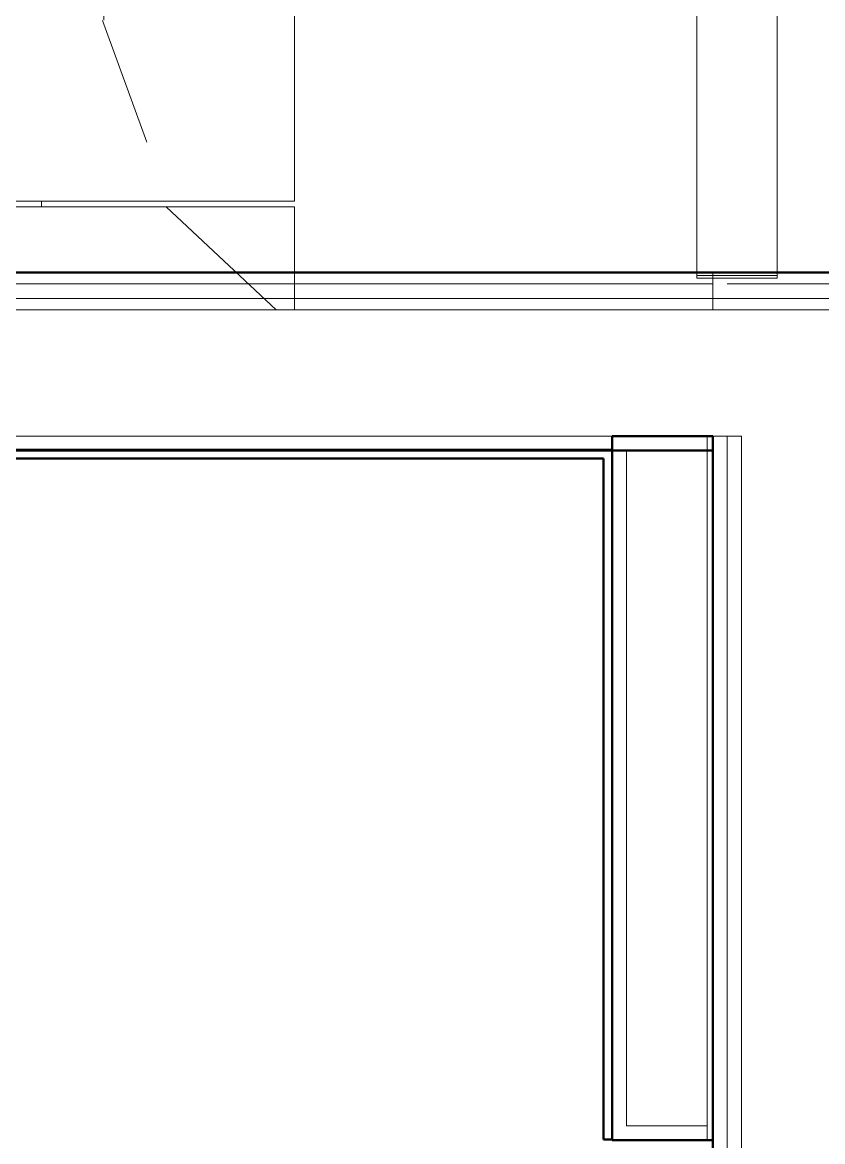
# Model space of a CAD drawing. Header units: inches. Extents: x -4235 to -464, y 9767 to 12347.
# Drawn here: x -3373.01 to -3338.2, y 10343.35 to 10392.05 of the extents above; entities that cross this region are included whole.
import ezdxf

# ---------------------------------------------------------------- set-up
doc = ezdxf.new("R2010")
doc.units = ezdxf.units.IN
doc.header["$MEASUREMENT"] = 0
for name, color, linetype, lineweight in [('0-1', 7, 'Continuous', 5), ('A-CLNG-1', 254, 'Continuous', 9), ('A-CLNG-2', 10, 'Continuous', 9), ('A-CLNG-PATT-1', 253, 'Continuous', 13), ('A-DETL-MBND', 5, 'Continuous', 9), ('A-ROOF-1', 132, 'Continuous', 9), ('A-WALL-1', 7, 'Continuous', 50), ('A-WALL-2', 250, 'Continuous', 13), ('I-WALL-1', 7, 'Continuous', 50), ('I-WALL-2', 10, 'Continuous', 9), ('I-WALL-3', 254, 'Continuous', 9), ('S-BEAM', 12, 'Continuous', 9)]:
    doc.layers.add(name, color=color, linetype=linetype, lineweight=lineweight)

# ---------------------------------------------------------------- blocks, each defined once
blk = doc.blocks.new('CTR - 1st Phase - Unit Layouts_rvt-1-BACKGROUND - RCP - 3RD FLOOR')
at = {"layer": 'A-WALL-1'}
for p, q in [((-3347.349, 10343.414), (-3347.349, 10374.039)), ((-3347.349, 10374.039), (-3346.724, 10374.039)), ((-3346.724, 10374.039), (-3343.224, 10374.039)), ((-3343.224, 10374.039), (-3342.974, 10374.039)), ((-3342.974, 10374.039), (-3342.974, 10343.414)), ((-3407.349, 10373.449), (-3347.349, 10373.449)), ((-3347.349, 10373.449), (-3347.349, 10373.074)), ((-3347.724, 10373.074), (-3406.974, 10373.074)), ((-3347.724, 10343.449), (-3347.724, 10373.074)), ((-3347.349, 10373.074), (-3347.349, 10343.449)), ((-3347.349, 10343.449), (-3347.724, 10343.449)), ((-3346.724, 10343.414), (-3347.349, 10343.414)), ((-3343.224, 10343.414), (-3346.724, 10343.414)), ((-3342.974, 10343.414), (-3343.224, 10343.414))]:
    blk.add_line(p, q, dxfattribs=at)
at = {"layer": 'A-WALL-2'}
for p, q in [((-3343.224, 10373.414), (-3343.224, 10374.039)), ((-3343.224, 10373.414), (-3343.224, 10374.039)), ((-3346.724, 10373.414), (-3343.224, 10373.414)), ((-3346.724, 10344.039), (-3346.724, 10373.414)), ((-3343.224, 10344.039), (-3343.224, 10373.414)), ((-3343.224, 10344.039), (-3346.724, 10344.039)), ((-3343.224, 10343.414), (-3343.224, 10344.039)), ((-3343.224, 10343.414), (-3343.224, 10344.039))]:
    blk.add_line(p, q, dxfattribs=at)
blk = doc.blocks.new('CTR - 1st Phase - Common Walls_rvt-1-BACKGROUND - RCP - 3RD FLOOR')
at = {"layer": 'A-CLNG-PATT-1'}
h = blk.add_hatch(dxfattribs=at)
h.set_pattern_fill('FP_5', color=256, style=0, pattern_type=2)
h.set_pattern_definition([(108.435, (6.24, 0), (-23.9995167, 47.999875), [9.107, -66.787]), (139.399, (3.36, 8.64), (-144.0005735, 119.9994401), [4.425, -216.844]), (136.848, (24, 11.52), (-360.00235884, 335.99803914), [10.527, -515.834]), (109.983, (16.32, 18.72), (-71.99926767, 192.0004429), [5.618, -275.295]), (90, (14.4, 0), (-24, 24), [4.8, -19.2]), (118.443, (14.4, 4.8), (168.00080613, -311.999948405), [13.101, -641.971]), (84.289, (8.16, 16.32), (-24.00143285, -215.9997167), [4.824, -236.373]), (129.806, (8.64, 21.12), (96.0006462, -119.9991583), [3.749, -183.697])])
h.paths.add_polyline_path([(-3361.18, 10379.539), (-3361.18, 10384.016), (-3404.155, 10384.016), (-3404.155, 10379.539), (-3388.191, 10379.539)], flags=0)
h.paths.add_polyline_path([(-3361.18, 10384.266), (-3361.18, 10422.416), (-3407.674, 10422.416), (-3407.674, 10384.266), (-3388.191, 10384.266)], flags=0)
h.paths.add_polyline_path([(-3408.674, 10384.266), (-3408.674, 10422.416), (-3424.789, 10422.416), (-3424.789, 10384.266), (-3416.221, 10384.266)], flags=0)
h.paths.add_polyline_path([(-3361.18, 10422.666), (-3361.18, 10441.616), (-3407.674, 10441.616), (-3407.674, 10422.666)], flags=0)
h.paths.add_polyline_path([(-3408.674, 10422.666), (-3408.674, 10441.616), (-3424.789, 10441.616), (-3424.789, 10422.666), (-3416.221, 10422.666)], flags=0)
at = {"layer": 'A-CLNG-1'}
blk.add_line((-3361.18, 10381.164), (-3361.18, 10379.539), dxfattribs=at)
at = {"layer": 'A-CLNG-2'}
for p, q in [((-3361.18, 10422.416), (-3361.18, 10384.266)), ((-3361.18, 10384.266), (-3407.674, 10384.266)), ((-3404.155, 10384.016), (-3361.18, 10384.016)), ((-3361.18, 10384.016), (-3361.18, 10381.164))]:
    blk.add_line(p, q, dxfattribs=at)
at = {"layer": 'A-WALL-2'}
for p, q in [((-3417.799, 10380.664), (-3342.974, 10380.664)), ((-3341.724, 10380.664), (-3342.349, 10380.664)), ((-3208.499, 10380.664), (-3341.724, 10380.664)), ((-3417.174, 10380.039), (-3342.974, 10380.039)), ((-3342.349, 10380.039), (-3342.974, 10380.039)), ((-3341.724, 10380.039), (-3342.349, 10380.039)), ((-3341.724, 10380.039), (-3342.349, 10380.039)), ((-3208.499, 10380.039), (-3341.724, 10380.039)), ((-3416.674, 10379.539), (-3342.974, 10379.539)), ((-3341.724, 10379.539), (-3342.974, 10379.539)), ((-3208.499, 10379.539), (-3341.724, 10379.539)), ((-3411.174, 10374.039), (-3342.974, 10374.039)), ((-3342.349, 10374.039), (-3342.974, 10374.039)), ((-3342.349, 10374.039), (-3342.349, 10373.414)), ((-3341.724, 10374.039), (-3342.349, 10374.039)), ((-3341.724, 10374.039), (-3341.724, 10373.414)), ((-3342.349, 9988.439), (-3342.349, 10373.414)), ((-3341.724, 9988.439), (-3341.724, 10373.414))]:
    blk.add_line(p, q, dxfattribs=at)
at = {"layer": 'I-WALL-1'}
for p, q in [((-3418.299, 10381.164), (-3342.974, 10381.164)), ((-3342.974, 10381.164), (-3208.499, 10381.164)), ((-3342.974, 10373.414), (-3410.549, 10373.414)), ((-3342.974, 10306.914), (-3342.974, 10373.414))]:
    blk.add_line(p, q, dxfattribs=at)
at = {"layer": 'I-WALL-2'}
for p, q in [((-3342.974, 10379.539), (-3342.974, 10381.164)), ((-3342.974, 10381.164), (-3342.974, 10379.539))]:
    blk.add_line(p, q, dxfattribs=at)
at = {"layer": 'I-WALL-3'}
for p, q in [((-3361.18, 10381.164), (-3342.974, 10381.164)), ((-3342.974, 10381.164), (-3208.499, 10381.164))]:
    blk.add_line(p, q, dxfattribs=at)
blk = doc.blocks.new('Dimension Lumber - LVL - 3_5X5_5-V158-BACKGROUND - RCP - 3RD FLOOR')
at = {"layer": 'A-DETL-MBND'}
blk.add_line((-3372.174, 10384.016), (-3372.174, 10384.266), dxfattribs=at)
blk = doc.blocks.new('Dimension Lumber - LVL - 3_5X5_5-V159-BACKGROUND - RCP - 3RD FLOOR')
at = {"layer": 'A-DETL-MBND'}
for p, q in [((-3343.674, 10381.16), (-3343.674, 10392.508)), ((-3340.174, 10381.164), (-3340.174, 10392.508)), ((-3343.674, 10381.027), (-3343.674, 10381.16)), ((-3340.174, 10381.027), (-3340.174, 10381.164)), ((-3343.674, 10380.912), (-3343.674, 10381.027)), ((-3343.674, 10381.027), (-3340.174, 10381.027)), ((-3340.174, 10380.912), (-3343.674, 10380.912)), ((-3340.174, 10381.027), (-3340.174, 10380.912))]:
    blk.add_line(p, q, dxfattribs=at)

msp = doc.modelspace()

# ---------------------------------------------------------------- linework, layer by layer
at = {"layer": 'A-ROOF-1'}
msp.add_line((-3407.674, 10379.539), (-3202.374, 10379.539), dxfattribs=at)

# ---------------------------------------------------------------- block references
at = {"layer": '0-1'}
for name in ['CTR - 1st Phase - Unit Layouts_rvt-1-BACKGROUND - RCP - 3RD FLOOR', 'CTR - 1st Phase - Common Walls_rvt-1-BACKGROUND - RCP - 3RD FLOOR']:
    msp.add_blockref(name, (0, 0), dxfattribs=at)
at = {"layer": 'S-BEAM'}
for name in ['Dimension Lumber - LVL - 3_5X5_5-V158-BACKGROUND - RCP - 3RD FLOOR', 'Dimension Lumber - LVL - 3_5X5_5-V159-BACKGROUND - RCP - 3RD FLOOR']:
    msp.add_blockref(name, (0, 0), dxfattribs=at)

doc.saveas('drawing.dxf')
